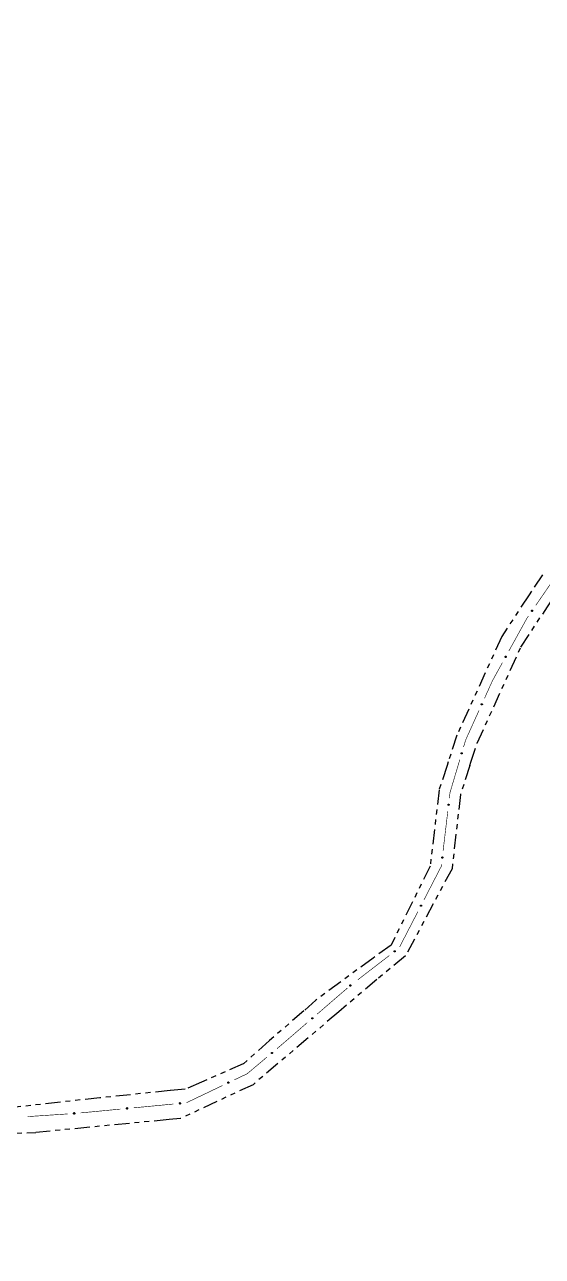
# Model space of a CAD drawing. Extents: x 208948 to 212966, y 4875285 to 4878160.
# Drawn here: x 211437.6 to 211593.6, y 4876607.8 to 4876978.6 of the extents above; entities that cross this region are included whole.
import ezdxf

# ---------------------------------------------------------------- set-up
doc = ezdxf.new("R2010")
doc.units = 0
doc.header["$LTSCALE"] = 1.5
doc.header["$MEASUREMENT"] = 0
doc.linetypes.add('TRACO_25', pattern=[8, 3, -1, 1, -1, 1, -1])
doc.layers.add('SV-EIXO-RUA-N-PAV', color=6, linetype='CONTINUOUS')
doc.layers.add('SV-RUA-NAO-PAV', color=7, linetype='CONTINUOUS')

msp = doc.modelspace()

# ---------------------------------------------------------------- linework, layer by layer
at = {"layer": 'SV-EIXO-RUA-N-PAV', "const_width": 0.18}
for points in [[(211598.411573, 4876813.689423), (211591.617468, 4876803.798005)], [(211588.919472, 4876799.87004), (211583.484408, 4876790.037515)], [(211589.352766, 4876800.500866), (211588.919472, 4876799.87004)], [(211581.549309, 4876786.536745), (211578.64666, 4876781.28559)], [(211578.56491, 4876781.137697), (211576.160447, 4876775.825512)], [(211578.64666, 4876781.28559), (211578.56491, 4876781.137697)], [(211574.511018, 4876772.181423), (211570.799801, 4876763.982224)], [(211570.469526, 4876763.252546), (211569.842237, 4876761.144856)], [(211570.799801, 4876763.982224), (211570.469526, 4876763.252546)], [(211568.701223, 4876757.311048), (211565.848687, 4876747.726527)], [(211565.762907, 4876747.438306), (211565.562701, 4876745.750856)], [(211565.848687, 4876747.726527), (211565.762907, 4876747.438306)], [(211565.09143, 4876741.778715), (211563.677617, 4876729.862292)], [(211563.1272, 4876725.223065), (211557.922749, 4876715.161127)], [(211563.206346, 4876725.890151), (211563.1272, 4876725.223065)], [(211556.085058, 4876711.608256), (211550.571983, 4876700.949645)], [(211547.5122, 4876698.418262), (211538.000712, 4876691.101733)], [(211534.869989, 4876688.614036), (211525.776764, 4876680.783759)], [(211522.745689, 4876678.173666), (211515.925769, 4876672.300958)], [(211515.402085, 4876671.850008), (211513.635972, 4876670.362754)], [(211515.925769, 4876672.300958), (211515.402085, 4876671.850008)], [(211510.576327, 4876667.786211), (211505.221949, 4876663.277261)], [(211504.670994, 4876662.8133), (211500.808108, 4876660.971)], [(211505.221949, 4876663.277261), (211504.670994, 4876662.8133)], [(211497.197693, 4876659.24911), (211486.366449, 4876654.083439)], [(211466.462318, 4876652.162928), (211454.516675, 4876651.022051)], [(211482.389843, 4876653.684097), (211470.444199, 4876652.54322)], [(211450.529516, 4876650.706852), (211438.556094, 4876649.908623)]]:
    msp.add_lwpolyline(points, dxfattribs=at)
at = {"layer": 'SV-EIXO-RUA-N-PAV'}
for points in [[(211590.657203, 4876802.205544), (211590.66681, 4876802.157589), (211590.66526, 4876802.114409), (211590.653602, 4876802.078767), (211590.635087, 4876802.049957), (211590.612826, 4876802.022616), (211590.584301, 4876802.000003), (211590.547081, 4876801.981918), (211590.499043, 4876801.971944), (211590.454913, 4876801.976438), (211590.419359, 4876801.985999), (211590.388206, 4876802.003575), (211590.362008, 4876802.025645), (211590.339499, 4876802.056053), (211590.32154, 4876802.09395), (211590.312679, 4876802.142497), (211590.314489, 4876802.184819), (211590.32667, 4876802.218998), (211590.344539, 4876802.250205), (211590.3676, 4876802.277845), (211590.395729, 4876802.299881), (211590.433918, 4876802.317894), (211590.48195, 4876802.326005), (211590.524182, 4876802.324682), (211590.558523, 4876802.312983), (211590.58885, 4876802.2947), (211590.616544, 4876802.272706), (211590.640469, 4876802.244978), (211590.657203, 4876802.205544)], [(211582.682709, 4876788.359624), (211582.69691, 4876788.312823), (211582.699545, 4876788.269696), (211582.691389, 4876788.233093), (211582.675749, 4876788.202627), (211582.656237, 4876788.173261), (211582.630033, 4876788.147994), (211582.594738, 4876788.126393), (211582.54789, 4876788.111818), (211582.503533, 4876788.112023), (211582.46722, 4876788.118098), (211582.434513, 4876788.132578), (211582.406303, 4876788.152011), (211582.380957, 4876788.180098), (211582.359416, 4876788.21608), (211582.3459, 4876788.263542), (211582.343607, 4876788.30584), (211582.352425, 4876788.341037), (211582.36719, 4876788.373827), (211582.38747, 4876788.403568), (211582.413335, 4876788.428222), (211582.449602, 4876788.449846), (211582.496624, 4876788.462565), (211582.538786, 4876788.465334), (211582.574097, 4876788.457013), (211582.606051, 4876788.441749), (211582.635743, 4876788.422537), (211582.662238, 4876788.397254), (211582.682709, 4876788.359624)], [(211575.495266, 4876774.088971), (211575.513158, 4876774.043453), (211575.519228, 4876774.000674), (211575.514021, 4876773.963536), (211575.500862, 4876773.931919), (211575.483757, 4876773.901089), (211575.459655, 4876773.873811), (211575.426197, 4876773.849461), (211575.380662, 4876773.831192), (211575.33643, 4876773.827855), (211575.299748, 4876773.831012), (211575.265989, 4876773.842834), (211575.236318, 4876773.859953), (211575.208811, 4876773.885926), (211575.184466, 4876773.920074), (211575.167204, 4876773.966305), (211575.161541, 4876774.008286), (211575.16752, 4876774.044074), (211575.179621, 4876774.077938), (211575.197461, 4876774.109203), (211575.221275, 4876774.135844), (211575.2557, 4876774.160294), (211575.301557, 4876774.176727), (211575.343363, 4876774.182853), (211575.379226, 4876774.177377), (211575.412296, 4876774.164713), (211575.443427, 4876774.147934), (211575.471856, 4876774.124846), (211575.495266, 4876774.088971)], [(211569.418222, 4876759.334262), (211569.442111, 4876759.291585), (211569.453915, 4876759.25002), (211569.453782, 4876759.21252), (211569.445025, 4876759.179413), (211569.43225, 4876759.146552), (211569.412061, 4876759.116262), (211569.382207, 4876759.087608), (211569.339564, 4876759.063344), (211569.296191, 4876759.05405), (211569.259419, 4876759.052213), (211569.224371, 4876759.059357), (211569.192655, 4876759.072302), (211569.161886, 4876759.094314), (211569.133143, 4876759.124851), (211569.109782, 4876759.168321), (211569.098489, 4876759.209149), (211569.09957, 4876759.245417), (211569.106975, 4876759.280607), (211569.120419, 4876759.314), (211569.140409, 4876759.343618), (211569.171208, 4876759.372503), (211569.214418, 4876759.394991), (211569.25501, 4876759.406719), (211569.291284, 4876759.406148), (211569.325764, 4876759.398077), (211569.35888, 4876759.385665), (211569.390172, 4876759.366639), (211569.418222, 4876759.334262)], [(211565.453307, 4876743.894496), (211565.484117, 4876743.856512), (211565.502829, 4876743.817566), (211565.509086, 4876743.780591), (211565.506096, 4876743.746476), (211565.499106, 4876743.711919), (211565.484371, 4876743.678633), (211565.459835, 4876743.645312), (211565.421948, 4876743.614138), (211565.380792, 4876743.597592), (211565.34487, 4876743.589518), (211565.309117, 4876743.590588), (211565.275661, 4876743.597941), (211565.241591, 4876743.614389), (211565.208066, 4876743.639584), (211565.177642, 4876743.67844), (211565.15956, 4876743.716747), (211565.154446, 4876743.752669), (211565.155749, 4876743.788606), (211565.163308, 4876743.823801), (211565.17796, 4876743.856392), (211565.203389, 4876743.8901), (211565.242137, 4876743.919621), (211565.280138, 4876743.938092), (211565.315979, 4876743.943709), (211565.35133, 4876743.941629), (211565.386076, 4876743.93504), (211565.420152, 4876743.921621), (211565.453307, 4876743.894496)], [(211563.568224, 4876728.005932), (211563.599033, 4876727.967948), (211563.617745, 4876727.929002), (211563.624002, 4876727.892027), (211563.621012, 4876727.857912), (211563.614022, 4876727.823355), (211563.599287, 4876727.790069), (211563.574751, 4876727.756748), (211563.536864, 4876727.725574), (211563.495708, 4876727.709028), (211563.459787, 4876727.700954), (211563.424034, 4876727.702024), (211563.390577, 4876727.709377), (211563.356507, 4876727.725825), (211563.322982, 4876727.751021), (211563.292558, 4876727.789876), (211563.274476, 4876727.828183), (211563.269362, 4876727.864106), (211563.270665, 4876727.900042), (211563.278225, 4876727.935237), (211563.292876, 4876727.967828), (211563.318305, 4876728.001537), (211563.357053, 4876728.031057), (211563.395054, 4876728.049528), (211563.430895, 4876728.055145), (211563.466246, 4876728.053065), (211563.500992, 4876728.046476), (211563.535069, 4876728.033058), (211563.568224, 4876728.005932)], [(211557.167689, 4876713.461738), (211557.183177, 4876713.415346), (211557.187002, 4876713.372308), (211557.179861, 4876713.335494), (211557.165067, 4876713.304608), (211557.146374, 4876713.274715), (211557.120878, 4876713.248734), (211557.086192, 4876713.226167), (211557.039765, 4876713.210303), (211556.995419, 4876713.209283), (211556.958952, 4876713.214353), (211556.925858, 4876713.227925), (211556.897122, 4876713.246571), (211556.87101, 4876713.273947), (211556.848484, 4876713.309321), (211556.833662, 4876713.356391), (211556.830202, 4876713.398611), (211556.838045, 4876713.434038), (211556.851899, 4876713.467222), (211556.871349, 4876713.497512), (211556.896524, 4876713.522871), (211556.93218, 4876713.545488), (211556.978833, 4876713.559501), (211557.020902, 4876713.563433), (211557.05643, 4876713.55609), (211557.088793, 4876713.541714), (211557.119004, 4876713.52333), (211557.146187, 4876713.498788), (211557.167689, 4876713.461738)], [(211549.27845, 4876699.638034), (211549.272812, 4876699.589452), (211549.258032, 4876699.548851), (211549.235958, 4876699.518535), (211549.209467, 4876699.496833), (211549.179864, 4876699.477682), (211549.145759, 4876699.464959), (211549.104778, 4876699.459223), (211549.056003, 4876699.464537), (211549.015406, 4876699.482411), (211548.984527, 4876699.502462), (211548.960307, 4876699.528783), (211548.942185, 4876699.557852), (211548.93014, 4876699.593716), (211548.924733, 4876699.635303), (211548.931263, 4876699.684218), (211548.946026, 4876699.723923), (211548.968147, 4876699.752685), (211548.994762, 4876699.776867), (211549.025218, 4876699.796056), (211549.058769, 4876699.808352), (211549.10065, 4876699.813721), (211549.148844, 4876699.806636), (211549.188613, 4876699.792364), (211549.217678, 4876699.770653), (211549.240896, 4876699.743914), (211549.260465, 4876699.714457), (211549.274681, 4876699.680706), (211549.27845, 4876699.638034)], [(211535.915385, 4876689.368969), (211535.912437, 4876689.32015), (211535.89992, 4876689.278795), (211535.879553, 4876689.247307), (211535.8543, 4876689.224176), (211535.825799, 4876689.203421), (211535.792447, 4876689.188835), (211535.751845, 4876689.180846), (211535.702852, 4876689.18346), (211535.661331, 4876689.199067), (211535.629392, 4876689.217383), (211535.603756, 4876689.242327), (211535.584057, 4876689.270352), (211535.570052, 4876689.305496), (211535.562358, 4876689.346722), (211535.566179, 4876689.395923), (211535.578728, 4876689.436382), (211535.599228, 4876689.466321), (211535.624468, 4876689.491935), (211535.653819, 4876689.512775), (211535.68664, 4876689.526904), (211535.728161, 4876689.534576), (211535.776673, 4876689.530162), (211535.817169, 4876689.518106), (211535.847388, 4876689.498032), (211535.872046, 4876689.472615), (211535.89321, 4876689.444283), (211535.909268, 4876689.411367), (211535.915385, 4876689.368969)], [(211524.441933, 4876679.489052), (211524.438985, 4876679.440232), (211524.426468, 4876679.398877), (211524.4061, 4876679.36739), (211524.380847, 4876679.344258), (211524.352346, 4876679.323503), (211524.318995, 4876679.308918), (211524.278393, 4876679.300929), (211524.2294, 4876679.303543), (211524.187878, 4876679.319149), (211524.15594, 4876679.337466), (211524.130304, 4876679.36241), (211524.110605, 4876679.390434), (211524.0966, 4876679.425579), (211524.088906, 4876679.466804), (211524.092726, 4876679.516005), (211524.105276, 4876679.556465), (211524.125776, 4876679.586403), (211524.151016, 4876679.612018), (211524.180367, 4876679.632858), (211524.213187, 4876679.646987), (211524.254709, 4876679.654659), (211524.30322, 4876679.650245), (211524.343716, 4876679.638189), (211524.373935, 4876679.618115), (211524.398593, 4876679.592698), (211524.419758, 4876679.564365), (211524.435815, 4876679.53145), (211524.441933, 4876679.489052)], [(211512.286959, 4876669.082831), (211512.283473, 4876669.034047), (211512.270501, 4876668.992832), (211512.249788, 4876668.961571), (211512.224282, 4876668.938719), (211512.195554, 4876668.918279), (211512.162044, 4876668.904062), (211512.121357, 4876668.896521), (211512.072395, 4876668.899674), (211512.031048, 4876668.915738), (211511.999313, 4876668.934405), (211511.973953, 4876668.959629), (211511.954565, 4876668.987869), (211511.940948, 4876669.023166), (211511.933708, 4876669.064474), (211511.938071, 4876669.11363), (211511.951065, 4876669.153948), (211511.971893, 4876669.183659), (211511.997414, 4876669.208994), (211512.026993, 4876669.22951), (211512.059967, 4876669.243276), (211512.101571, 4876669.25049), (211512.150031, 4876669.245542), (211512.190391, 4876669.233041), (211512.220387, 4876669.212635), (211512.244764, 4876669.186948), (211512.265615, 4876669.158384), (211512.281309, 4876669.125294), (211512.286959, 4876669.082831)], [(211499.179974, 4876660.072546), (211499.164301, 4876660.026217), (211499.141357, 4876659.989605), (211499.113431, 4876659.964576), (211499.082987, 4876659.948893), (211499.050034, 4876659.936356), (211499.014022, 4876659.931047), (211498.972748, 4876659.934008), (211498.926163, 4876659.949404), (211498.890202, 4876659.975373), (211498.864199, 4876660.001438), (211498.846018, 4876660.032242), (211498.834376, 4876660.064458), (211498.830098, 4876660.102048), (211498.833507, 4876660.143846), (211498.850122, 4876660.190314), (211498.872862, 4876660.226054), (211498.900508, 4876660.249554), (211498.931592, 4876660.267636), (211498.965388, 4876660.280031), (211499.000768, 4876660.285039), (211499.042846, 4876660.281531), (211499.088493, 4876660.264524), (211499.124398, 4876660.242251), (211499.14828, 4876660.214942), (211499.165393, 4876660.183939), (211499.178368, 4876660.15104), (211499.185212, 4876660.115062), (211499.179974, 4876660.072546)], [(211452.675771, 4876650.739611), (211452.64409, 4876650.702351), (211452.609242, 4876650.676806), (211452.574045, 4876650.663866), (211452.53996, 4876650.660541), (211452.504707, 4876650.661068), (211452.469282, 4876650.66944), (211452.432022, 4876650.687441), (211452.394422, 4876650.71896), (211452.3706, 4876650.756378), (211452.356068, 4876650.790206), (211452.350555, 4876650.825548), (211452.35164, 4876650.859786), (211452.361553, 4876650.896296), (211452.380164, 4876650.933877), (211452.412772, 4876650.970918), (211452.447108, 4876650.995727), (211452.481481, 4876651.00735), (211452.517046, 4876651.012667), (211452.55303, 4876651.011699), (211452.587757, 4876651.00328), (211452.625562, 4876650.984473), (211452.661695, 4876650.951804), (211452.68683, 4876650.917841), (211452.698932, 4876650.88364), (211452.703379, 4876650.848508), (211452.703281, 4876650.813143), (211452.696348, 4876650.777183), (211452.675771, 4876650.739611)], [(211468.606754, 4876652.257152), (211468.576153, 4876652.219), (211468.542051, 4876652.192468), (211468.507239, 4876652.178525), (211468.473264, 4876652.174225), (211468.43801, 4876652.173741), (211468.402359, 4876652.181095), (211468.364599, 4876652.198022), (211468.326112, 4876652.228451), (211468.301228, 4876652.265171), (211468.285732, 4876652.298569), (211468.279209, 4876652.333738), (211468.279313, 4876652.367994), (211468.288176, 4876652.404773), (211468.305704, 4876652.442872), (211468.337237, 4876652.480832), (211468.370848, 4876652.506614), (211468.404874, 4876652.519216), (211468.440273, 4876652.52555), (211468.47627, 4876652.525613), (211468.511224, 4876652.518192), (211468.549551, 4876652.500476), (211468.586606, 4876652.468856), (211468.612703, 4876652.435626), (211468.625779, 4876652.401786), (211468.631231, 4876652.366796), (211468.632146, 4876652.331443), (211468.626246, 4876652.295298), (211468.606754, 4876652.257152)], [(211484.534279, 4876653.778321), (211484.503678, 4876653.740169), (211484.469576, 4876653.713636), (211484.434763, 4876653.699693), (211484.400788, 4876653.695394), (211484.365535, 4876653.69491), (211484.329884, 4876653.702264), (211484.292124, 4876653.719191), (211484.253636, 4876653.749619), (211484.228753, 4876653.78634), (211484.213257, 4876653.819738), (211484.206734, 4876653.854907), (211484.206838, 4876653.889162), (211484.215701, 4876653.925941), (211484.233228, 4876653.96404), (211484.264762, 4876654.002), (211484.298373, 4876654.027783), (211484.332399, 4876654.040385), (211484.367797, 4876654.046719), (211484.403794, 4876654.046781), (211484.438748, 4876654.039361), (211484.477076, 4876654.021645), (211484.51413, 4876653.990024), (211484.540228, 4876653.956795), (211484.553304, 4876653.922955), (211484.558756, 4876653.887965), (211484.559671, 4876653.852611), (211484.553771, 4876653.816467), (211484.534279, 4876653.778321)]]:
    msp.add_lwpolyline(points, close=True, dxfattribs=at)
for points in [[(211590.395729, 4876802.299881), (211590.312679, 4876802.142497)], [(211590.3676, 4876802.277845), (211590.314489, 4876802.184819)], [(211590.379731, 4876802.284926), (211590.316813, 4876802.169224)], [(211590.413667, 4876802.303001), (211590.321119, 4876802.124881)], [(211590.433918, 4876802.317894), (211590.32154, 4876802.09395)], [(211590.457021, 4876802.317919), (211590.331821, 4876802.0778)], [(211590.48195, 4876802.326005), (211590.339499, 4876802.056053)], [(211590.501012, 4876802.324122), (211590.352567, 4876802.045342)], [(211590.524182, 4876802.324682), (211590.362008, 4876802.025645)], [(211590.538753, 4876802.316407), (211590.376402, 4876802.017382)], [(211590.558523, 4876802.312983), (211590.388206, 4876802.003575)], [(211590.57186, 4876802.301945), (211590.402624, 4876801.997716)], [(211590.58885, 4876802.2947), (211590.419359, 4876801.985999)], [(211590.601456, 4876802.279961), (211590.441422, 4876801.984309)], [(211590.616544, 4876802.272706), (211590.454913, 4876801.976438)], [(211590.625712, 4876802.255023), (211590.479937, 4876801.97772)], [(211590.640469, 4876802.244978), (211590.499043, 4876801.971944)], [(211590.646878, 4876802.225586), (211590.523507, 4876801.980901)], [(211590.657203, 4876802.205544), (211590.547081, 4876801.981918)], [(211590.661374, 4876802.17921), (211590.569531, 4876801.997295)], [(211590.66681, 4876802.157589), (211590.584301, 4876802.000003)], [(211590.666033, 4876802.13297), (211590.602762, 4876802.019165)], [(211590.66526, 4876802.114409), (211590.612826, 4876802.022616)], [(211582.38747, 4876788.403568), (211582.343607, 4876788.30584)], [(211582.413335, 4876788.428222), (211582.3459, 4876788.263542)], [(211582.398859, 4876788.411789), (211582.347429, 4876788.290543)], [(211582.430887, 4876788.433063), (211582.356005, 4876788.246825)], [(211582.449602, 4876788.449846), (211582.359416, 4876788.21608)], [(211582.472594, 4876788.452105), (211582.371212, 4876788.201001)], [(211582.496624, 4876788.462565), (211582.380957, 4876788.180098)], [(211582.515778, 4876788.462535), (211582.395, 4876788.170701)], [(211582.538786, 4876788.465334), (211582.406303, 4876788.152011)], [(211582.554089, 4876788.458508), (211582.421429, 4876788.145178)], [(211582.574097, 4876788.457013), (211582.434513, 4876788.132578)], [(211582.58844, 4876788.447316), (211582.44943, 4876788.128141)], [(211582.606051, 4876788.441749), (211582.46722, 4876788.118098)], [(211582.620024, 4876788.428298), (211582.489343, 4876788.118551)], [(211582.635743, 4876788.422537), (211582.503533, 4876788.112023)], [(211582.646578, 4876788.405824), (211582.528315, 4876788.115719)], [(211582.662238, 4876788.397254), (211582.54789, 4876788.111818)], [(211582.670493, 4876788.378573), (211582.571373, 4876788.1231)], [(211582.682709, 4876788.359624), (211582.594738, 4876788.126393)], [(211582.689408, 4876788.333817), (211582.615595, 4876788.14387)], [(211582.69691, 4876788.312823), (211582.630033, 4876788.147994)], [(211582.698518, 4876788.288245), (211582.646554, 4876788.168853)], [(211582.699545, 4876788.269696), (211582.656237, 4876788.173261)], [(211575.197461, 4876774.109203), (211575.161541, 4876774.008286)], [(211575.208157, 4876774.118308), (211575.166572, 4876773.993342)], [(211575.221275, 4876774.135844), (211575.167204, 4876773.966305)], [(211575.238385, 4876774.142071), (211575.178611, 4876773.950449)], [(211575.2557, 4876774.160294), (211575.184466, 4876773.920074)], [(211575.278439, 4876774.164381), (211575.197427, 4876773.905985)], [(211575.301557, 4876774.176727), (211575.208811, 4876773.885926)], [(211575.320652, 4876774.178226), (211575.223559, 4876773.877681)], [(211575.343363, 4876774.182853), (211575.236318, 4876773.859953)], [(211575.359163, 4876774.17727), (211575.251941, 4876773.85435)], [(211575.379226, 4876774.177377), (211575.265989, 4876773.842834)], [(211575.394297, 4876774.168857), (211575.281213, 4876773.839602)], [(211575.412296, 4876774.164713), (211575.299748, 4876773.831012)], [(211575.427298, 4876774.152421), (211575.321765, 4876773.83323)], [(211575.443427, 4876774.147934), (211575.33643, 4876773.827855)], [(211575.455562, 4876774.132139), (211575.360837, 4876773.833518)], [(211575.471856, 4876774.124846), (211575.380662, 4876773.831192)], [(211575.481576, 4876774.106884), (211575.403169, 4876773.844313)], [(211575.495266, 4876774.088971), (211575.426197, 4876773.849461)], [(211575.504004, 4876774.063781), (211575.445591, 4876773.868547)], [(211575.513158, 4876774.043453), (211575.459655, 4876773.873811)], [(211575.516723, 4876774.019081), (211575.474458, 4876773.895922)], [(211575.519228, 4876774.000674), (211575.483757, 4876773.901089)], [(211569.120419, 4876759.314), (211569.098489, 4876759.209149)], [(211569.129785, 4876759.324468), (211569.105497, 4876759.195024)], [(211569.140409, 4876759.343618), (211569.109782, 4876759.168321)], [(211569.156518, 4876759.352104), (211569.12323, 4876759.154154)], [(211569.171208, 4876759.372503), (211569.133143, 4876759.124851)], [(211569.193184, 4876759.37963), (211569.147892, 4876759.112646)], [(211569.214418, 4876759.394991), (211569.161886, 4876759.094314)], [(211569.233135, 4876759.399061), (211569.177614, 4876759.08814)], [(211569.25501, 4876759.406719), (211569.192655, 4876759.072302)], [(211569.27142, 4876759.403327), (211569.208893, 4876759.068865)], [(211569.291284, 4876759.406148), (211569.224371, 4876759.059357)], [(211569.30737, 4876759.399746), (211569.239892, 4876759.058216)], [(211569.325764, 4876759.398077), (211569.259419, 4876759.052213)], [(211569.342292, 4876759.387929), (211569.280933, 4876759.05739)], [(211569.35888, 4876759.385665), (211569.296191, 4876759.05405)], [(211569.373041, 4876759.371659), (211569.319607, 4876759.062964)], [(211569.390172, 4876759.366639), (211569.339564, 4876759.063344)], [(211569.402234, 4876759.350157), (211569.360088, 4876759.07939)], [(211569.418222, 4876759.334262), (211569.382207, 4876759.087608)], [(211569.43029, 4876759.310487), (211569.39884, 4876759.109143)], [(211569.442111, 4876759.291585), (211569.412061, 4876759.116262)], [(211569.448942, 4876759.26792), (211569.423735, 4876759.140173)], [(211569.453915, 4876759.25002), (211569.43225, 4876759.146552)], [(211565.163308, 4876743.823801), (211565.15956, 4876743.716747)], [(211565.170754, 4876743.835712), (211565.168871, 4876743.704022)], [(211565.17796, 4876743.856392), (211565.177642, 4876743.67844)], [(211565.192389, 4876743.867497), (211565.193307, 4876743.666771)], [(211565.203389, 4876743.8901), (211565.208066, 4876743.639584)], [(211565.22383, 4876743.900867), (211565.224679, 4876743.63007)], [(211565.242137, 4876743.919621), (211565.241591, 4876743.614389)], [(211565.259887, 4876743.926819), (211565.258141, 4876743.610985)], [(211565.280138, 4876743.938092), (211565.275661, 4876743.597941)], [(211565.296886, 4876743.937545), (211565.292247, 4876743.59732)], [(211565.315979, 4876743.943709), (211565.309117, 4876743.590588)], [(211565.33292, 4876743.94014), (211565.324606, 4876743.592107)], [(211565.35133, 4876743.941629), (211565.34487, 4876743.589518)], [(211565.369345, 4876743.934444), (211565.365188, 4876743.598285)], [(211565.386076, 4876743.93504), (211565.380792, 4876743.597592)], [(211565.402416, 4876743.92365), (211565.402348, 4876743.610365)], [(211565.420152, 4876743.921621), (211565.421948, 4876743.614138)], [(211565.434845, 4876743.907436), (211565.439438, 4876743.633446)], [(211565.453307, 4876743.894496), (211565.459835, 4876743.645312)], [(211565.469249, 4876743.873124), (211565.472556, 4876743.669366)], [(211565.484117, 4876743.856512), (211565.484371, 4876743.678633)], [(211565.494879, 4876743.834357), (211565.491802, 4876743.704183)], [(211565.502829, 4876743.817566), (211565.499106, 4876743.711919)], [(211563.278225, 4876727.935237), (211563.274476, 4876727.828183)], [(211563.28567, 4876727.947148), (211563.283787, 4876727.815458)], [(211563.292876, 4876727.967828), (211563.292558, 4876727.789876)], [(211563.307305, 4876727.978933), (211563.308223, 4876727.778207)], [(211563.318305, 4876728.001537), (211563.322982, 4876727.751021)], [(211563.338746, 4876728.012304), (211563.339595, 4876727.741506)], [(211563.357053, 4876728.031057), (211563.356507, 4876727.725825)], [(211563.374803, 4876728.038256), (211563.373058, 4876727.722421)], [(211563.395054, 4876728.049528), (211563.390577, 4876727.709377)], [(211563.411802, 4876728.048981), (211563.407163, 4876727.708756)], [(211563.430895, 4876728.055145), (211563.424034, 4876727.702024)], [(211563.447836, 4876728.051576), (211563.439522, 4876727.703543)], [(211563.466246, 4876728.053065), (211563.459787, 4876727.700954)], [(211563.484261, 4876728.04588), (211563.480104, 4876727.709721)], [(211563.500992, 4876728.046476), (211563.495708, 4876727.709028)], [(211563.517333, 4876728.035086), (211563.517264, 4876727.721801)], [(211563.535069, 4876728.033058), (211563.536864, 4876727.725574)], [(211563.549761, 4876728.018872), (211563.554354, 4876727.744883)], [(211563.568224, 4876728.005932), (211563.574751, 4876727.756748)], [(211563.584165, 4876727.98456), (211563.587472, 4876727.780802)], [(211563.599033, 4876727.967948), (211563.599287, 4876727.790069)], [(211563.609795, 4876727.945793), (211563.606718, 4876727.815619)], [(211563.617745, 4876727.929002), (211563.614022, 4876727.823355)], [(211556.871349, 4876713.497512), (211556.830202, 4876713.398611)], [(211556.896524, 4876713.522871), (211556.833662, 4876713.356391)], [(211556.882507, 4876713.506045), (211556.834445, 4876713.383425)], [(211556.913935, 4876713.528195), (211556.844225, 4876713.33996)], [(211556.93218, 4876713.545488), (211556.848484, 4876713.309321)], [(211556.955101, 4876713.548381), (211556.860691, 4876713.294573)], [(211556.978833, 4876713.559501), (211556.87101, 4876713.273947)], [(211556.997981, 4876713.559999), (211556.885307, 4876713.264942)], [(211557.020902, 4876713.563433), (211556.897122, 4876713.246571)], [(211557.036388, 4876713.557032), (211556.912431, 4876713.240159)], [(211557.05643, 4876713.55609), (211556.925858, 4876713.227925)], [(211557.071035, 4876713.546793), (211556.940892, 4876713.223901)], [(211557.088793, 4876713.541714), (211556.958952, 4876713.214353)], [(211557.103132, 4876713.528655), (211556.981055, 4876713.215417)], [(211557.119004, 4876713.52333), (211556.995419, 4876713.209283)], [(211557.130297, 4876713.506922), (211557.020089, 4876713.213662)], [(211557.146187, 4876713.498788), (211557.039765, 4876713.210303)], [(211557.154955, 4876713.480342), (211557.062927, 4876713.22223)], [(211557.167689, 4876713.461738), (211557.086192, 4876713.226167)], [(211557.175099, 4876713.436125), (211557.106559, 4876713.244213)], [(211557.183177, 4876713.415346), (211557.120878, 4876713.248734)], [(211557.185463, 4876713.390822), (211557.136817, 4876713.270041)], [(211557.187002, 4876713.372308), (211557.146374, 4876713.274715)], [(211549.10065, 4876699.813721), (211548.924733, 4876699.635303)], [(211549.122637, 4876699.806625), (211548.929538, 4876699.616771)], [(211549.148844, 4876699.806636), (211548.93014, 4876699.593716)], [(211549.058769, 4876699.808352), (211548.931263, 4876699.684218)], [(211549.076795, 4876699.805793), (211548.933864, 4876699.664858)], [(211549.166398, 4876699.798971), (211548.939272, 4876699.579499)], [(211549.188613, 4876699.792364), (211548.942185, 4876699.557852)], [(211549.038941, 4876699.799054), (211548.943432, 4876699.70837)], [(211549.025218, 4876699.796056), (211548.946026, 4876699.723923)], [(211549.199926, 4876699.780002), (211548.953332, 4876699.545555)], [(211549.217678, 4876699.770653), (211548.960307, 4876699.528783)], [(211549.226965, 4876699.756042), (211548.972217, 4876699.518766)], [(211549.240896, 4876699.743914), (211548.984527, 4876699.502462)], [(211549.248346, 4876699.726008), (211549.004997, 4876699.494056)], [(211549.260465, 4876699.714457), (211549.015406, 4876699.482411)], [(211549.263738, 4876699.694809), (211549.039607, 4876699.475919)], [(211549.274681, 4876699.680706), (211549.056003, 4876699.464537)], [(211549.274803, 4876699.660283), (211549.082037, 4876699.46552)], [(211549.27845, 4876699.638034), (211549.104778, 4876699.459223)], [(211549.274304, 4876699.611696), (211549.130873, 4876699.466934)], [(211549.272812, 4876699.589452), (211549.145759, 4876699.464959)], [(211549.264486, 4876699.566271), (211549.169227, 4876699.4775)], [(211549.258032, 4876699.548851), (211549.179864, 4876699.477682)], [(211535.728161, 4876689.534576), (211535.562358, 4876689.346722)], [(211535.68664, 4876689.526904), (211535.566179, 4876689.395923)], [(211535.750506, 4876689.528704), (211535.568178, 4876689.328483)], [(211535.70478, 4876689.525344), (211535.569844, 4876689.376736)], [(211535.776673, 4876689.530162), (211535.570052, 4876689.305496)], [(211535.667355, 4876689.516526), (211535.576996, 4876689.42071)], [(211535.653819, 4876689.512775), (211535.578728, 4876689.436382)], [(211535.794623, 4876689.523477), (211535.579954, 4876689.291805)], [(211535.817169, 4876689.518106), (211535.584057, 4876689.270352)], [(211535.829146, 4876689.506387), (211535.595866, 4876689.258689)], [(211535.847388, 4876689.498032), (211535.603756, 4876689.242327)], [(211535.857466, 4876689.483955), (211535.616201, 4876689.232983)], [(211535.872046, 4876689.472615), (211535.629392, 4876689.217383)], [(211535.880473, 4876689.455147), (211535.650295, 4876689.21012)], [(211535.89321, 4876689.444283), (211535.661331, 4876689.199067)], [(211535.897562, 4876689.424846), (211535.685852, 4876689.193921)], [(211535.909268, 4876689.411367), (211535.702852, 4876689.18346)], [(211535.910516, 4876689.390982), (211535.728792, 4876689.185878)], [(211535.915385, 4876689.368969), (211535.751845, 4876689.180846)], [(211535.912699, 4876689.342442), (211535.777476, 4876689.189986)], [(211535.912437, 4876689.32015), (211535.792447, 4876689.188835)], [(211535.905403, 4876689.296544), (211535.815188, 4876689.202652)], [(211535.89992, 4876689.278795), (211535.825799, 4876689.203421)], [(211524.254709, 4876679.654659), (211524.088906, 4876679.466804)], [(211524.213187, 4876679.646987), (211524.092726, 4876679.516005)], [(211524.277053, 4876679.648787), (211524.094726, 4876679.448566)], [(211524.231328, 4876679.645427), (211524.096392, 4876679.496819)], [(211524.30322, 4876679.650245), (211524.0966, 4876679.425579)], [(211524.193903, 4876679.636609), (211524.103544, 4876679.540792)], [(211524.180367, 4876679.632858), (211524.105276, 4876679.556465)], [(211524.32117, 4876679.64356), (211524.106502, 4876679.411888)], [(211524.343716, 4876679.638189), (211524.110605, 4876679.390434)], [(211524.355694, 4876679.62647), (211524.122414, 4876679.378771)], [(211524.373935, 4876679.618115), (211524.130304, 4876679.36241)], [(211524.384014, 4876679.604038), (211524.142749, 4876679.353065)], [(211524.398593, 4876679.592698), (211524.15594, 4876679.337466)], [(211524.40702, 4876679.57523), (211524.176842, 4876679.330202)], [(211524.419758, 4876679.564365), (211524.187878, 4876679.319149)], [(211524.42411, 4876679.544928), (211524.2124, 4876679.314003)], [(211524.435815, 4876679.53145), (211524.2294, 4876679.303543)], [(211524.437064, 4876679.511065), (211524.255339, 4876679.305961)], [(211524.441933, 4876679.489052), (211524.278393, 4876679.300929)], [(211524.439246, 4876679.462525), (211524.304023, 4876679.310068)], [(211524.438985, 4876679.440232), (211524.318995, 4876679.308918)], [(211524.431951, 4876679.416627), (211524.341735, 4876679.322735)], [(211524.426468, 4876679.398877), (211524.352346, 4876679.323503)], [(211512.101571, 4876669.25049), (211511.933708, 4876669.064474)], [(211512.059967, 4876669.243276), (211511.938071, 4876669.11363)], [(211512.123849, 4876669.244373), (211511.939327, 4876669.046172)], [(211512.150031, 4876669.245542), (211511.940948, 4876669.023166)], [(211512.078089, 4876669.241516), (211511.941524, 4876669.094404)], [(211512.04057, 4876669.233111), (211511.94916, 4876669.138296)], [(211512.167906, 4876669.23866), (211511.950698, 4876669.009367)], [(211512.026993, 4876669.22951), (211511.951065, 4876669.153948)], [(211512.190391, 4876669.233041), (211511.954565, 4876668.987869)], [(211512.202239, 4876669.221191), (211511.966245, 4876668.976077)], [(211512.220387, 4876669.212635), (211511.973953, 4876668.959629)], [(211512.23031, 4876669.198448), (211511.986295, 4876668.950148)], [(211512.244764, 4876669.186948), (211511.999313, 4876668.934405)], [(211512.252998, 4876669.169388), (211512.020134, 4876668.926911)], [(211512.265615, 4876669.158384), (211512.031048, 4876668.915738)], [(211512.269753, 4876669.1389), (211512.055512, 4876668.910321)], [(211512.281309, 4876669.125294), (211512.072395, 4876668.899674)], [(211512.282332, 4876669.104896), (211512.09836, 4876668.901807)], [(211512.286959, 4876669.082831), (211512.121357, 4876668.896521)], [(211512.283981, 4876669.056335), (211512.147086, 4876668.905377)], [(211512.283473, 4876669.034047), (211512.162044, 4876668.904062)], [(211512.27618, 4876669.01052), (211512.184935, 4876668.917628)], [(211512.270501, 4876668.992832), (211512.195554, 4876668.918279)], [(211499.088493, 4876660.264524), (211498.830098, 4876660.102048)], [(211499.042846, 4876660.281531), (211498.833507, 4876660.143846)], [(211499.062862, 4876660.269994), (211498.83433, 4876660.124719)], [(211499.124398, 4876660.242251), (211498.834376, 4876660.064458)], [(211499.104055, 4876660.253357), (211498.836054, 4876660.086236)], [(211499.132875, 4876660.227797), (211498.842705, 4876660.050102)], [(211499.14828, 4876660.214942), (211498.846018, 4876660.032242)], [(211499.017861, 4876660.278767), (211498.848617, 4876660.170839)], [(211499.000768, 4876660.285039), (211498.850122, 4876660.190314)], [(211499.154306, 4876660.198711), (211498.855571, 4876660.019955)], [(211499.165393, 4876660.183939), (211498.864199, 4876660.001438)], [(211498.979434, 4876660.280093), (211498.867072, 4876660.211388)], [(211498.965388, 4876660.280031), (211498.872862, 4876660.226054)], [(211499.168933, 4876660.16487), (211498.882458, 4876659.988937)], [(211499.178368, 4876660.15104), (211498.890202, 4876659.975373)], [(211499.17746, 4876660.131143), (211498.91251, 4876659.963964)], [(211499.185212, 4876660.115062), (211498.926163, 4876659.949404)], [(211499.18106, 4876660.095065), (211498.951827, 4876659.944921)], [(211499.179974, 4876660.072546), (211498.972748, 4876659.934008)], [(211499.170411, 4876660.047657), (211498.999879, 4876659.936091)], [(211499.164301, 4876660.026217), (211499.014022, 4876659.931047)], [(211499.151312, 4876660.00529), (211499.039594, 4876659.938403)], [(211499.141357, 4876659.989605), (211499.050034, 4876659.936356)], [(211452.698932, 4876650.88364), (211452.350555, 4876650.825548)], [(211452.68683, 4876650.917841), (211452.35164, 4876650.859786)], [(211452.689367, 4876650.901277), (211452.354075, 4876650.843368)], [(211452.698534, 4876650.866332), (211452.354892, 4876650.810601)], [(211452.703379, 4876650.848508), (211452.356068, 4876650.790206)], [(211452.672031, 4876650.935678), (211452.361245, 4876650.879402)], [(211452.661695, 4876650.951804), (211452.361553, 4876650.896296)], [(211452.639899, 4876650.966357), (211452.373862, 4876650.9158)], [(211452.625562, 4876650.984473), (211452.380164, 4876650.933877)], [(211452.601323, 4876650.991136), (211452.404178, 4876650.953377)], [(211452.587757, 4876651.00328), (211452.412772, 4876650.970918)], [(211452.566106, 4876651.006566), (211452.43631, 4876650.984238)], [(211452.55303, 4876651.011699), (211452.447108, 4876650.995727)], [(211468.625779, 4876652.401786), (211468.279209, 4876652.333738)], [(211468.612703, 4876652.435626), (211468.279313, 4876652.367994)], [(211468.615713, 4876652.419142), (211468.282218, 4876652.351652)], [(211468.625878, 4876652.384474), (211468.283973, 4876652.318922)], [(211468.631231, 4876652.366796), (211468.285732, 4876652.298569)], [(211468.586606, 4876652.468856), (211468.288176, 4876652.404773)], [(211468.597399, 4876652.453032), (211468.288353, 4876652.387877)], [(211468.628022, 4876652.347669), (211468.298602, 4876652.280568)], [(211468.564402, 4876652.482778), (211468.299922, 4876652.424621)], [(211468.632146, 4876652.331443), (211468.301228, 4876652.265171)], [(211468.549551, 4876652.500476), (211468.305704, 4876652.442872)], [(211468.624474, 4876652.313062), (211468.318275, 4876652.246808)], [(211468.626246, 4876652.295298), (211468.326112, 4876652.228451)], [(211468.525132, 4876652.506442), (211468.329149, 4876652.463051)], [(211468.511224, 4876652.518192), (211468.337237, 4876652.480832)], [(211468.615492, 4876652.277935), (211468.348685, 4876652.215444)], [(211468.489487, 4876652.520857), (211468.360383, 4876652.49482)], [(211468.606754, 4876652.257152), (211468.364599, 4876652.198022)], [(211468.47627, 4876652.525613), (211468.370848, 4876652.506614)], [(211468.589241, 4876652.237048), (211468.390801, 4876652.190681)], [(211468.576153, 4876652.219), (211468.402359, 4876652.181095)], [(211468.556778, 4876652.203791), (211468.428903, 4876652.179242)], [(211468.542051, 4876652.192468), (211468.43801, 4876652.173741)], [(211484.553304, 4876653.922955), (211484.206734, 4876653.854907)], [(211484.540228, 4876653.956795), (211484.206838, 4876653.889162)], [(211484.543238, 4876653.940311), (211484.209742, 4876653.872821)], [(211484.553403, 4876653.905642), (211484.211498, 4876653.840091)], [(211484.558756, 4876653.887965), (211484.213257, 4876653.819738)], [(211484.51413, 4876653.990024), (211484.215701, 4876653.925941)], [(211484.524923, 4876653.9742), (211484.215878, 4876653.909046)], [(211484.555547, 4876653.868837), (211484.226126, 4876653.801737)], [(211484.491926, 4876654.003947), (211484.227447, 4876653.94579)], [(211484.559671, 4876653.852611), (211484.228753, 4876653.78634)], [(211484.477076, 4876654.021645), (211484.233228, 4876653.96404)], [(211484.551999, 4876653.83423), (211484.245799, 4876653.767977)], [(211484.553771, 4876653.816467), (211484.253636, 4876653.749619)], [(211484.452657, 4876654.027611), (211484.256674, 4876653.98422)], [(211484.438748, 4876654.039361), (211484.264762, 4876654.002)], [(211484.543017, 4876653.799104), (211484.27621, 4876653.736613)], [(211484.417012, 4876654.042026), (211484.287908, 4876654.015988)], [(211484.534279, 4876653.778321), (211484.292124, 4876653.719191)], [(211484.403794, 4876654.046781), (211484.298373, 4876654.027783)], [(211484.516766, 4876653.758216), (211484.318326, 4876653.71185)], [(211484.503678, 4876653.740169), (211484.329884, 4876653.702264)], [(211484.484303, 4876653.72496), (211484.356428, 4876653.700411)], [(211484.469576, 4876653.713636), (211484.365535, 4876653.69491)], [(211452.699624, 4876650.829481), (211452.368416, 4876650.771844)], [(211452.703281, 4876650.813143), (211452.3706, 4876650.756378)], [(211452.695085, 4876650.794989), (211452.387114, 4876650.737534)], [(211452.696348, 4876650.777183), (211452.394422, 4876650.71896)], [(211452.685101, 4876650.760135), (211452.416613, 4876650.705312)], [(211452.675771, 4876650.739611), (211452.432022, 4876650.687441)], [(211452.657689, 4876650.720016), (211452.458003, 4876650.679353)], [(211452.64409, 4876650.702351), (211452.469282, 4876650.66944)], [(211452.624287, 4876650.687703), (211452.495762, 4876650.666827)], [(211452.609242, 4876650.676806), (211452.504707, 4876650.661068)]]:
    msp.add_lwpolyline(points, dxfattribs=at)
at = {"layer": 'SV-RUA-NAO-PAV', "linetype": 'TRACO_25'}
for points in [[(211770.776616, 4876978.573792, 12.603752), (211756.869061, 4876965.748485, 12.603752), (211743.826142, 4876953.252275, 12.603752), (211736.036014, 4876946.784611, 11.646536), (211710.605062, 4876929.029115, 12.194941), (211694.508559, 4876914.515399, 12.404332), (211682.800323, 4876898.795387, 12.434245), (211655.190026, 4876857.612464, 12.454187), (211637.504148, 4876843.076455, 12.414303), (211615.256822, 4876827.566822, 12.444216), (211603.26526, 4876815.744549, 12.494071), (211595.050138, 4876803.367247, 12.563869), (211593.592845, 4876801.14289, 12.58381)], [(211593.593262, 4876813.014648, 12.563869), (211589.582931, 4876806.972489, 12.563869), (211581.341685, 4876794.393363, 12.58381), (211567.858458, 4876764.715706, 12.593781), (211565.223605, 4876756.672622, 12.364448), (211564.867906, 4876755.586824, 12.364448)], [(211571.759151, 4876755.585859, 12.364448), (211572.073938, 4876756.547503, 12.364448), (211573.96979, 4876762.334732, 12.593781), (211587.095684, 4876791.225871, 12.58381), (211593.592845, 4876801.14289, 12.58381)], [(211564.867906, 4876755.586824, 12.364448), (211562.476572, 4876748.287101, 12.364448), (211559.781766, 4876725.286077, 12.364448), (211548.007596, 4876701.533103, 12.720963), (211542.564509, 4876697.5799, 12.720963), (211525.327036, 4876684.993126, 12.720963), (211521.72612, 4876681.760978, 12.922226), (211511.382979, 4876672.786781, 12.922226), (211503.486074, 4876665.773196, 12.922226), (211490.8488, 4876660.314169, 12.942352), (211486.006304, 4876658.17314, 12.942352), (211481.489726, 4876657.716147, 12.29831), (211460.307744, 4876655.572931, 12.29831), (211432.25, 4876652.44, 12.221354), (211397.13, 4876649.2, 12.221354), (211377.81, 4876645.68, 12.201756), (211364.33, 4876637.12, 12.182158), (211360.07, 4876626.5, 12.16256), (211354.77, 4876607.84, 11.692215), (211362.27, 4876616.34, 11.692215), (211368.57, 4876632.32, 12.319343), (211381.89, 4876641.48, 12.613308), (211402.29, 4876644.02, 13.122849), (211441.007735, 4876645.132898, 13.083653)], [(211571.759151, 4876755.585859, 12.364448), (211568.900104, 4876746.859143, 12.364448), (211566.362015, 4876724.501156, 12.364448), (211552.366874, 4876698.253192, 12.600205), (211543.705297, 4876691.191489, 12.680711), (211532.2261, 4876681.413244, 12.680711), (211506.425066, 4876659.513316, 12.841721), (211484.605267, 4876649.353254, 12.942352), (211481.112606, 4876649.015156, 12.700837), (211441.007735, 4876645.132898, 12.700837)]]:
    msp.add_polyline3d(points, dxfattribs=at)

doc.saveas('drawing.dxf')
